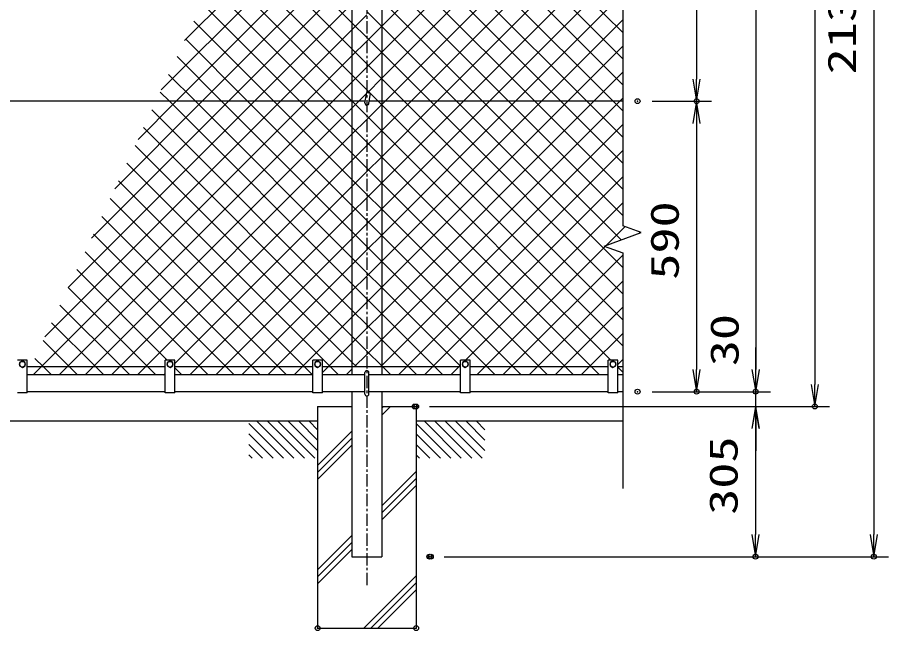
# Model space of a CAD drawing. Units: millimetres, scale not verified. Extents: x -4425 to 4425, y -3150 to 3150.
# Drawn here: x -1294 to 476, y 78 to 1323 of the extents above; entities that cross this region are included whole.
import ezdxf
from ezdxf.enums import TextEntityAlignment as Align

# ---------------------------------------------------------------- set-up
doc = ezdxf.new("R2010")
doc.units = ezdxf.units.MM
doc.header["$LTSCALE"] = 20
doc.header["$PDMODE"] = 32
doc.header["$PDSIZE"] = 10
doc.linetypes.add('USER1', pattern=[2, 1.25, -0.25, 0.25, -0.25])
for name, color, linetype, lineweight in [('0-0_1', 7, 'Continuous', 25), ('0-1_0', 7, 'Continuous', 25), ('0-3_EXTCNT-L', 4, 'Continuous', 25)]:
    doc.layers.add(name, color=color, linetype=linetype, lineweight=lineweight)
doc.layers.add('0-2_DEFPOINTS', color=7, linetype='Continuous')
doc.styles.add('ＭＳ ゴシック', font='')
doc.styles.get('ＭＳ ゴシック').set_extended_font_data('MS Gothic')

# ---------------------------------------------------------------- blocks, each defined once
blk = doc.blocks.new('DARROWS')
at = {"layer": '0-1_0', "color": 2}
blk.add_line((0, 0), (-19.982, 0), dxfattribs=at)
blk.add_lwpolyline([(-20, -3.333), (0, 0), (-20, 3.333)], dxfattribs=at)

msp = doc.modelspace()

# ---------------------------------------------------------------- linework, layer by layer
at = {"layer": '0-0_1', "color": 4, "linetype": 'USER1'}
msp.add_line((-583.61, 2395.04), (-583.61, 168.12), dxfattribs=at)
at = {"layer": '0-0_1'}
for p, q in [((-613.91, 2298.66), (-613.91, 596.66)), ((-553.31, 2298.66), (-553.31, 596.66)), ((-579.65, 1148.08), (-576, 1168.76)), ((-586.96, 1152.66), (-2578.84, 1152.66)), ((-63.61, 1152.66), (-578.84, 1152.66)), ((-1273.61, 626.66), (-1293.6, 626.66)), ((-1283.6, 625.18), (-1289.32, 621.88)), ((-1289.32, 621.88), (-1289.32, 615.27)), ((-1277.89, 621.88), (-1283.6, 625.18)), ((-1273.61, 560.66), (-1273.61, 626.66)), ((-993.61, 560.66), (-993.61, 626.66)), ((-973.61, 626.66), (-993.6, 626.66)), ((-983.6, 625.18), (-989.32, 621.88)), ((-989.32, 621.88), (-989.32, 615.27)), ((-977.89, 621.88), (-983.6, 625.18)), ((-973.61, 560.66), (-973.61, 626.66)), ((-693.61, 560.66), (-693.61, 626.66)), ((-673.61, 626.66), (-693.6, 626.66)), ((-683.6, 625.18), (-689.32, 621.88)), ((-689.32, 621.88), (-689.32, 615.27)), ((-677.89, 621.88), (-683.6, 625.18)), ((-673.61, 560.66), (-673.61, 626.66)), ((-393.61, 560.66), (-393.61, 626.66)), ((-373.61, 626.66), (-393.6, 626.66)), ((-383.6, 625.18), (-389.32, 621.88)), ((-389.32, 621.88), (-389.32, 615.27)), ((-377.89, 621.88), (-383.6, 625.18)), ((-373.61, 560.66), (-373.61, 626.66)), ((-93.61, 560.66), (-93.61, 626.66)), ((-73.61, 626.66), (-93.6, 626.66)), ((-83.6, 625.18), (-89.32, 621.88)), ((-89.32, 621.88), (-89.32, 615.27)), ((-77.89, 621.88), (-83.6, 625.18)), ((-73.61, 560.66), (-73.61, 626.66)), ((-993.61, 612.91), (-1273.61, 612.91)), ((-693.61, 612.91), (-973.61, 612.91)), ((-393.61, 612.91), (-673.61, 612.91)), ((-93.61, 612.91), (-373.61, 612.91)), ((-63.61, 612.91), (-73.61, 612.91)), ((-993.61, 596.66), (-1273.61, 596.66)), ((-693.61, 596.66), (-973.61, 596.66)), ((-587.61, 596.66), (-673.61, 596.66)), ((-587.61, 557.67), (-587.61, 601.66)), ((-579.61, 557.67), (-579.61, 601.66)), ((-393.61, 596.66), (-579.61, 596.66)), ((-93.61, 596.66), (-373.61, 596.66)), ((-63.61, 596.66), (-73.61, 596.66)), ((-1273.61, 560.66), (-1293.61, 560.66)), ((-993.61, 562.66), (-1273.61, 562.66)), ((-973.61, 560.66), (-993.61, 560.66)), ((-693.61, 562.66), (-973.61, 562.66)), ((-673.61, 560.66), (-693.61, 560.66)), ((-587.61, 562.66), (-673.61, 562.66)), ((-613.91, 562.66), (-613.91, 227.66)), ((-393.61, 562.66), (-579.61, 562.66)), ((-553.31, 562.66), (-553.31, 227.66)), ((-373.61, 560.66), (-393.61, 560.66)), ((-93.61, 562.66), (-373.61, 562.66)), ((-73.61, 560.66), (-93.61, 560.66)), ((-63.61, 562.66), (-73.61, 562.66)), ((-683.61, 532.66), (-683.61, 82.66)), ((-683.61, 532.66), (-613.91, 532.66)), ((-553.31, 532.66), (-483.61, 532.66)), ((-483.61, 532.66), (-483.61, 82.66)), ((-683.61, 502.66), (-2483.61, 502.66)), ((-63.61, 502.66), (-483.61, 502.66)), ((-613.91, 227.66), (-553.31, 227.66)), ((-683.61, 82.66), (-483.61, 82.66))]:
    msp.add_line(p, q, dxfattribs=at)
at = {"layer": '0-0_1', "color": 4}
for p, q in [((-63.61, 1980.8), (-63.61, 899.53)), ((-101.19, 858.48), (-26.02, 885.85)), ((-26.02, 885.85), (-63.61, 899.53)), ((-101.19, 858.48), (-63.61, 844.8)), ((-63.61, 844.8), (-63.61, 366.48)), ((-553.31, 529.09), (-549.73, 532.66)), ((-553.31, 514.95), (-535.59, 532.66)), ((-823.61, 498.21), (-753.06, 427.66)), ((-806.84, 502.66), (-731.84, 427.66)), ((-785.63, 502.66), (-710.63, 427.66)), ((-764.42, 502.66), (-689.42, 427.66)), ((-743.2, 502.66), (-683.61, 443.07)), ((-721.99, 502.66), (-683.61, 464.28)), ((-700.78, 502.66), (-683.61, 485.49)), ((-483.6, 498.21), (-413.06, 427.66)), ((-466.84, 502.66), (-391.84, 427.66)), ((-445.63, 502.66), (-370.63, 427.66)), ((-424.42, 502.66), (-349.42, 427.66)), ((-403.2, 502.66), (-343.61, 443.07)), ((-381.99, 502.66), (-343.61, 464.28)), ((-360.78, 502.66), (-343.61, 485.49)), ((-683.61, 412.93), (-613.91, 482.63)), ((-823.61, 477), (-774.27, 427.66)), ((-683.61, 398.79), (-613.91, 468.49)), ((-483.6, 477), (-434.27, 427.66)), ((-823.61, 455.79), (-795.48, 427.66)), ((-683.61, 384.65), (-613.91, 454.35)), ((-483.6, 455.79), (-455.48, 427.66)), ((-823.61, 434.57), (-816.7, 427.66)), ((-483.6, 434.57), (-476.7, 427.66)), ((-553.31, 331.1), (-483.6, 400.8)), ((-553.31, 316.96), (-483.6, 386.66)), ((-553.31, 302.82), (-483.6, 372.52)), ((-683.61, 200.8), (-613.91, 270.5)), ((-683.61, 186.66), (-613.91, 256.36)), ((-683.61, 172.52), (-613.91, 242.22)), ((-589.61, 82.66), (-483.6, 188.67)), ((-575.47, 82.66), (-483.6, 174.53)), ((-561.33, 82.66), (-483.6, 160.38))]:
    msp.add_line(p, q, dxfattribs=at)
at = {"layer": '0-0_1'}
for points in [[(-587.53, 1149.41), (-583.89, 1170.09), (-576, 1168.76)], [(-1289.32, 615.27), (-1283.6, 611.97), (-1277.89, 615.27), (-1277.89, 621.88)], [(-989.32, 615.27), (-983.6, 611.97), (-977.89, 615.27), (-977.89, 621.88)], [(-689.32, 615.27), (-683.6, 611.97), (-677.89, 615.27), (-677.89, 621.88)], [(-389.32, 615.27), (-383.6, 611.97), (-377.89, 615.27), (-377.89, 621.88)], [(-89.32, 615.27), (-83.6, 611.97), (-77.89, 615.27), (-77.89, 621.88)]]:
    msp.add_lwpolyline(points, dxfattribs=at)
for centre in [(-1283.6, 618.58), (-983.6, 618.58), (-683.6, 618.58), (-383.6, 618.58), (-83.6, 618.58)]:
    msp.add_circle(centre, 5.72, dxfattribs=at)
for centre, start, end in [((-583.61, 1148.66), 169.25091, 351.57761), ((-583.61, 601.66), 0, 180), ((-583.61, 557.67), 180, 0)]:
    msp.add_arc(centre, 4, start, end, dxfattribs=at)
at = {"layer": '0-1_0', "color": 2}
for p, q in [((446.4, 2312.66), (446.4, 272.66)), ((206.39, 2287.66), (206.39, 607.66)), ((326.4, 2287.66), (326.4, 577.66)), ((86.39, 1697.66), (86.39, 1197.66)), ((86.39, 1107.66), (86.39, 607.66)), ((206.39, 607.66), (206.39, 652.66)), ((206.39, 532.66), (206.39, 562.66)), ((205.91, 487.66), (205.91, 272.66)), ((206.39, 487.66), (206.39, 442.66))]:
    msp.add_line(p, q, dxfattribs=at)
at = {"layer": '0-1_0', "color": 1}
for p, q in [((-3.61, 1152.66), (116.39, 1152.66)), ((-3.61, 1152.66), (116.39, 1152.66)), ((-3.61, 562.66), (236.39, 562.66)), ((-3.61, 562.66), (236.39, 562.66)), ((-3.61, 562.66), (116.39, 562.66)), ((-456.61, 532.66), (235.91, 532.66)), ((-453.61, 532.66), (356.4, 532.66)), ((-453.61, 532.66), (236.39, 532.66)), ((-426.61, 227.66), (235.91, 227.66)), ((-423.61, 227.66), (476.4, 227.66))]:
    msp.add_line(p, q, dxfattribs=at)
at = {"layer": '0-2_DEFPOINTS'}
for p in [(-33.61, 1152.66), (86.39, 1152.66), (-33.61, 562.66), (86.39, 562.66), (206.39, 562.66), (206.39, 562.66), (-486.61, 532.66), (-483.61, 532.66), (326.4, 532.66), (-456.61, 227.66), (-453.61, 227.66), (205.91, 227.66), (446.4, 227.66), (-683.61, 82.66), (-483.61, 82.66)]:
    msp.add_point(p, dxfattribs=at)
at = {"layer": '0-3_EXTCNT-L'}
for p, q in [((-63.61, 1292), (-514.27, 1742.66)), ((-546.69, 1152.66), (-63.61, 1635.75)), ((-954.01, 1275.68), (-613.91, 1615.78)), ((-83.37, 1152.66), (-553.31, 1622.6)), ((-493.65, 1152.66), (-63.61, 1582.71)), ((-1001.29, 1175.36), (-613.91, 1562.74)), ((-136.41, 1152.66), (-553.31, 1569.56)), ((-613.91, 1311.97), (-833.43, 1531.49)), ((-189.44, 1152.66), (-553.31, 1516.53)), ((-613.91, 1258.93), (-850.42, 1495.45)), ((-387.59, 1152.66), (-63.61, 1476.65)), ((-242.47, 1152.66), (-553.31, 1463.5)), ((-334.56, 1152.66), (-63.61, 1423.61)), ((-864.89, 1152.66), (-613.91, 1403.64)), ((-666.74, 1152.66), (-901.39, 1387.32)), ((-281.52, 1152.66), (-63.61, 1370.58)), ((-719.77, 1152.66), (-918.38, 1351.27)), ((-811.85, 1152.66), (-613.91, 1350.61)), ((-613.91, 1297.58), (-583.61, 1327.88)), ((-553.31, 1304.4), (-583.61, 1334.7)), ((-772.8, 1152.66), (-935.36, 1315.23)), ((-583.61, 1281.67), (-613.91, 1311.97)), ((-228.49, 1152.66), (-63.61, 1317.55)), ((-758.82, 1152.66), (-613.91, 1297.58)), ((-401.57, 1152.66), (-553.31, 1304.4)), ((-825.83, 1152.66), (-952.35, 1279.18)), ((-553.31, 1251.37), (-583.61, 1281.67)), ((-583.61, 1228.63), (-613.91, 1258.93)), ((-175.46, 1152.66), (-63.61, 1264.52)), ((-878.87, 1152.66), (-969.34, 1243.14)), ((-454.6, 1152.66), (-553.31, 1251.37)), ((-553.31, 1198.33), (-583.61, 1228.63)), ((-507.64, 1152.66), (-553.31, 1198.33)), ((-1237.68, 673.8), (-758.82, 1152.66)), ((-1190.4, 774.11), (-811.85, 1152.66)), ((-1143.12, 874.43), (-864.89, 1152.66)), ((-613.91, 887.7), (-878.87, 1152.66)), ((-613.91, 940.74), (-825.83, 1152.66)), ((-613.91, 993.77), (-772.8, 1152.66)), ((-613.91, 1046.8), (-719.77, 1152.66)), ((-613.91, 1099.83), (-666.74, 1152.66)), ((-553.31, 1146.05), (-546.69, 1152.66)), ((-553.31, 1093.01), (-493.65, 1152.66)), ((-553.31, 986.95), (-387.59, 1152.66)), ((-553.31, 933.91), (-334.56, 1152.66)), ((-553.31, 880.88), (-281.52, 1152.66)), ((-553.31, 827.85), (-228.49, 1152.66)), ((-553.31, 774.82), (-175.46, 1152.66)), ((-63.61, 708.63), (-507.64, 1152.66)), ((-63.61, 761.67), (-454.6, 1152.66)), ((-63.61, 814.7), (-401.57, 1152.66)), ((-63.61, 973.8), (-242.47, 1152.66)), ((-63.61, 1026.83), (-189.44, 1152.66)), ((-63.61, 1079.86), (-136.41, 1152.66)), ((-63.61, 1132.9), (-83.37, 1152.66)), ((-613.91, 728.6), (-1020.31, 1135.01)), ((-583.61, 1115.75), (-553.31, 1146.05)), ((-613.91, 1085.45), (-583.61, 1115.75)), ((-613.91, 675.57), (-1037.3, 1098.96)), ((-583.61, 1069.53), (-613.91, 1099.83)), ((-1086.44, 612.91), (-613.91, 1085.45)), ((-583.61, 1062.71), (-553.31, 1093.01)), ((-613.91, 1032.41), (-583.61, 1062.71)), ((-553.31, 1039.23), (-583.61, 1069.53)), ((-583.61, 1016.5), (-613.91, 1046.8)), ((-503.07, 612.91), (-63.61, 1052.38)), ((-1033.4, 612.91), (-613.91, 1032.41)), ((-126.99, 612.91), (-553.31, 1039.23)), ((-553.31, 986.2), (-583.61, 1016.5)), ((-583.61, 963.47), (-613.91, 993.77)), ((-450.04, 612.91), (-63.61, 999.35)), ((-710.35, 612.91), (-1088.26, 990.83)), ((-583.61, 956.65), (-553.31, 986.95)), ((-180.02, 612.91), (-553.31, 986.2)), ((-613.91, 926.35), (-583.61, 956.65)), ((-553.31, 933.17), (-583.61, 963.47)), ((-763.38, 612.91), (-1105.25, 954.78)), ((-583.61, 910.44), (-613.91, 940.74)), ((-383.26, 626.66), (-63.61, 946.32)), ((-927.34, 612.91), (-613.91, 926.35)), ((-583.61, 903.61), (-553.31, 933.91)), ((-233.05, 612.91), (-553.31, 933.17)), ((-816.41, 612.91), (-1122.24, 918.74)), ((-613.91, 873.31), (-583.61, 903.61)), ((-553.31, 880.14), (-583.61, 910.44)), ((-583.61, 857.4), (-613.91, 887.7)), ((-96.81, 860.08), (-59.03, 897.86)), ((-27.97, 885.13), (-30.21, 887.37)), ((-869.45, 612.91), (-1139.23, 882.69)), ((-874.31, 612.91), (-613.91, 873.31)), ((-583.61, 850.58), (-553.31, 880.88)), ((-286.08, 612.91), (-553.31, 880.14)), ((-613.91, 820.28), (-583.61, 850.58)), ((-553.31, 827.1), (-583.61, 857.4)), ((-922.48, 612.91), (-1156.22, 846.65)), ((-290.94, 612.91), (-63.61, 840.25)), ((-821.27, 612.91), (-613.91, 820.28)), ((-583.61, 797.55), (-553.31, 827.85)), ((-339.12, 612.91), (-553.31, 827.1)), ((-989.26, 626.66), (-1173.2, 810.61)), ((-613.91, 767.25), (-583.61, 797.55)), ((-237.91, 612.91), (-63.61, 787.22)), ((-1028.55, 612.91), (-1190.19, 774.56)), ((-768.24, 612.91), (-613.91, 767.25)), ((-583.61, 744.52), (-553.31, 774.82)), ((-613.91, 714.22), (-583.61, 744.52)), ((-1081.58, 612.91), (-1207.18, 738.52)), ((-583.61, 698.3), (-613.91, 728.6)), ((-184.88, 612.91), (-63.61, 734.19)), ((-715.21, 612.91), (-613.91, 714.22)), ((-1134.61, 612.91), (-1224.17, 702.47)), ((-553.31, 668), (-583.61, 698.3)), ((-583.61, 645.27), (-613.91, 675.57)), ((-131.84, 612.91), (-63.61, 681.15)), ((-1187.65, 612.91), (-1241.16, 666.43)), ((-498.22, 612.91), (-553.31, 668)), ((-553.31, 614.97), (-583.61, 645.27)), ((-1240.68, 612.91), (-1258.15, 630.38)), ((-73.61, 618.12), (-63.61, 628.12)), ((-1224.43, 596.66), (-1240.68, 612.91)), ((-1171.4, 596.66), (-1187.65, 612.91)), ((-1118.36, 596.66), (-1134.61, 612.91)), ((-1102.69, 596.66), (-1086.44, 612.91)), ((-1065.33, 596.66), (-1081.58, 612.91)), ((-1049.65, 596.66), (-1033.4, 612.91)), ((-1012.3, 596.66), (-1028.55, 612.91)), ((-959.26, 596.66), (-973.61, 611.01)), ((-943.59, 596.66), (-927.34, 612.91)), ((-906.23, 596.66), (-922.48, 612.91)), ((-890.56, 596.66), (-874.31, 612.91)), ((-853.2, 596.66), (-869.45, 612.91)), ((-837.52, 596.66), (-821.27, 612.91)), ((-800.16, 596.66), (-816.41, 612.91)), ((-784.49, 596.66), (-768.24, 612.91)), ((-747.13, 596.66), (-763.38, 612.91)), ((-731.46, 596.66), (-715.21, 612.91)), ((-694.1, 596.66), (-710.35, 612.91)), ((-625.39, 596.66), (-613.91, 608.15)), ((-551.25, 612.91), (-553.31, 614.97)), ((-535, 596.66), (-551.25, 612.91)), ((-519.32, 596.66), (-503.07, 612.91)), ((-481.97, 596.66), (-498.22, 612.91)), ((-466.29, 596.66), (-450.04, 612.91)), ((-322.87, 596.66), (-339.12, 612.91)), ((-307.19, 596.66), (-290.94, 612.91)), ((-269.83, 596.66), (-286.08, 612.91)), ((-254.16, 596.66), (-237.91, 612.91)), ((-216.8, 596.66), (-233.05, 612.91)), ((-201.13, 596.66), (-184.88, 612.91)), ((-163.77, 596.66), (-180.02, 612.91)), ((-148.09, 596.66), (-131.84, 612.91)), ((-110.74, 596.66), (-126.99, 612.91)), ((-63.61, 602.57), (-73.61, 612.57)), ((-996.62, 596.66), (-993.61, 599.68)), ((-95.06, 596.66), (-93.61, 598.12))]:
    msp.add_line(p, q, dxfattribs=at)
for points in [[(-1048.57, 1075.05), (-970.95, 1152.66), (-613.91, 1509.71), (-583.61, 1540.01), (-553.31, 1570.31), (-380.95, 1742.66), (-63.61, 2060.01)], [(-1095.84, 974.74), (-917.92, 1152.66), (-613.91, 1456.68), (-583.61, 1486.98), (-553.31, 1517.28), (-327.92, 1742.66), (-82.8, 1987.79)], [(-63.61, 1185.93), (-553.31, 1675.63), (-583.61, 1705.93), (-613.91, 1736.23), (-620.34, 1742.66), (-697.53, 1819.85)], [(-1261.79, 596.66), (-1245.54, 612.91), (-705.79, 1152.66), (-613.91, 1244.55), (-583.61, 1274.85), (-553.31, 1305.15), (-115.79, 1742.66), (-63.61, 1794.85)], [(-63.61, 1238.96), (-553.31, 1728.66), (-567.31, 1742.66), (-577.11, 1752.47)], [(-1208.75, 596.66), (-1192.5, 612.91), (-652.75, 1152.66), (-613.91, 1191.51), (-583.61, 1221.81), (-553.31, 1252.11), (-63.61, 1741.81)], [(-582.52, 1169.86), (-553.31, 1199.08), (-63.61, 1688.78)], [(-63.61, 920.77), (-295.5, 1152.66), (-553.31, 1410.47), (-583.61, 1440.77), (-613.91, 1471.07), (-782.47, 1639.63)], [(-66.85, 870.98), (-348.54, 1152.66), (-553.31, 1357.43), (-583.61, 1387.73), (-613.91, 1418.03), (-799.46, 1603.58)], [(-973.61, 619.68), (-613.91, 979.38), (-583.61, 1009.68), (-553.31, 1039.98), (-440.62, 1152.66), (-63.61, 1529.68)], [(-576.92, 1168.91), (-583.61, 1175.6), (-613.91, 1205.9), (-867.41, 1459.41)], [(-87.7, 626.66), (-553.31, 1092.27), (-583.61, 1122.57), (-613.7, 1152.66), (-613.91, 1152.87), (-884.4, 1423.36)], [(-393.61, 614.37), (-553.31, 774.07), (-583.61, 804.37), (-613.91, 834.67), (-931.9, 1152.66), (-986.33, 1207.09)], [(-673.61, 601.48), (-662.17, 612.91), (-613.91, 661.18), (-583.61, 691.48), (-553.31, 721.78), (-122.42, 1152.66), (-63.61, 1211.48)], [(-428.93, 596.66), (-445.18, 612.91), (-553.31, 721.04), (-583.61, 751.34), (-613.91, 781.64), (-984.93, 1152.66), (-1003.32, 1171.05)], [(-1155.72, 596.66), (-1139.47, 612.91), (-613.91, 1138.48), (-599.72, 1152.66), (-584.23, 1168.16)], [(-609.14, 612.91), (-583.61, 638.45), (-553.31, 668.75), (-69.39, 1152.66), (-63.61, 1158.45)], [(-63.61, 655.6), (-553.31, 1145.3), (-560.67, 1152.66), (-576.12, 1168.11)], [(-556.11, 612.91), (-553.31, 615.72), (-63.61, 1105.42)], [(-604.28, 612.91), (-613.91, 622.54), (-1054.28, 1062.92)], [(-641.07, 596.66), (-657.32, 612.91), (-1071.27, 1026.87)], [(-360.23, 596.66), (-343.98, 612.91), (-99.15, 857.74)], [(-413.26, 596.66), (-397.01, 612.91), (-393.61, 616.32)]]:
    msp.add_lwpolyline(points, dxfattribs=at)

# ---------------------------------------------------------------- block references
at = {"layer": '0-1_0', "xscale": 2.25, "yscale": 2.25}
for p, rotation in [((86.39, 1152.66), 270), ((86.39, 1152.66), 90), ((86.39, 562.66), 270), ((206.39, 562.66), 270), ((206.39, 562.66), 270), ((326.4, 532.66), 270), ((205.91, 532.66), 90), ((206.39, 532.66), 90), ((205.91, 227.66), 270), ((446.4, 227.66), 270)]:
    msp.add_blockref('DARROWS', p, dxfattribs=dict(at, rotation=rotation))

# ---------------------------------------------------------------- texts
at = {"layer": '0-1_0', "color": 3, "style": 'ＭＳ ゴシック', "width": 1.35}
for s, p in [('2130', (427.5, 1207.16)), ('590', (67.5, 790.16)), ('30', (189.01, 614.5)), ('305', (187.01, 312.66))]:
    msp.add_text(s, height=57.77, rotation=90, dxfattribs=at).set_placement(p, align=Align.BOTTOM_LEFT)

doc.saveas('drawing.dxf')
